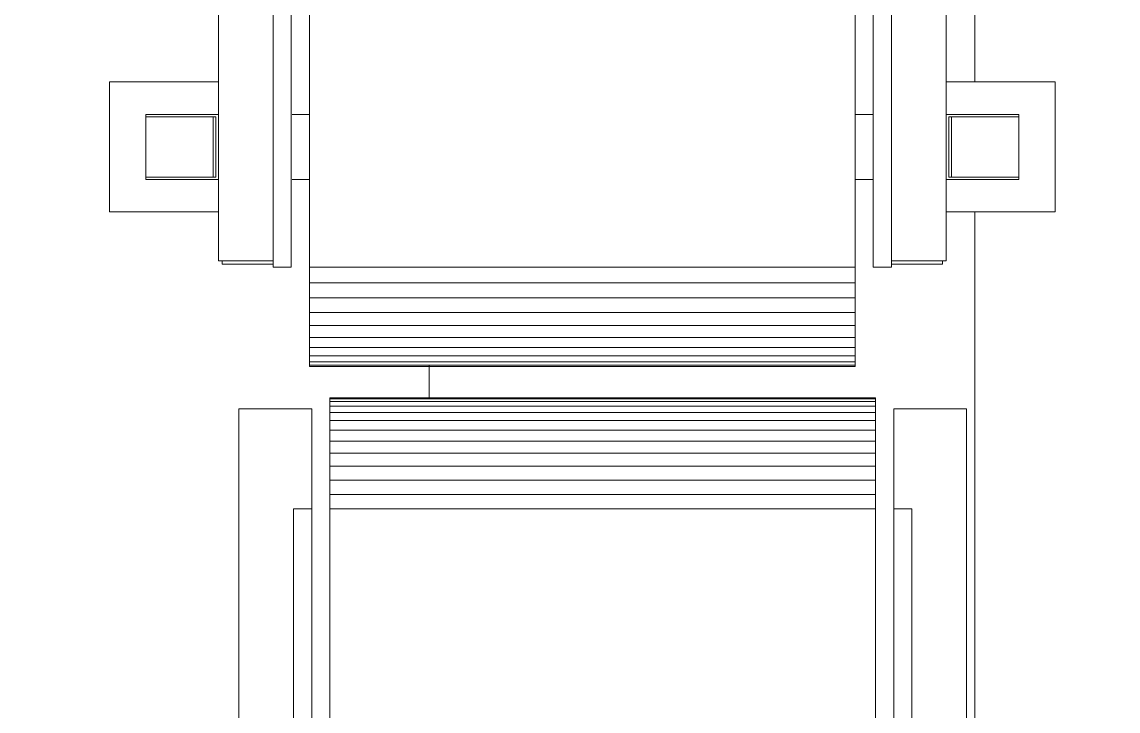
# Model space of a CAD drawing. Header units: centimetres. Extents: x -13617 to -9515, y -261 to 6553.
# Drawn here: x -11035.8 to -10975.5, y 3122.1 to 3160 of the extents above; entities that cross this region are included whole.
import ezdxf

# ---------------------------------------------------------------- set-up
doc = ezdxf.new("R2010")
doc.units = ezdxf.units.CM
doc.linetypes.add('Hidden', pattern=[0.714375, 0.47625, -0.238125])
doc.layers.add('A-CLNG-PATT', color=7, linetype='Continuous', lineweight=9)
doc.layers.add('A-DETL-HDLN', color=7, linetype='Hidden', lineweight=9)
doc.layers.add('G-IMPT', color=7, linetype='Continuous', lineweight=9, true_color=0x4c2600)

# ---------------------------------------------------------------- blocks, each defined once
blk = doc.blocks.new('PQ_RVR_ARQ-01_ZZ_ZZ_MO_T_A_rvt-1-Planta patio maniobras')
at = {"layer": 'A-CLNG-PATT', "lineweight": 18, "true_color": 0xd4d4d4}
h = blk.add_hatch(dxfattribs=at)
h.set_pattern_fill('FP_3', color=254, style=0, pattern_type=2)
h.set_pattern_definition([(90, (-11553.432, 3523.523), (-30, 2e-15), [])])
h.paths.add_polyline_path([(-11171.493, 2368.517), (-11022.905, 2369.06), (-11022.905, 2618.217), (-11028.907, 2618.217), (-11028.907, 2620.139), (-11044.094, 2620.139), (-11044.094, 2679.438), (-11044.214, 2679.438), (-11044.214, 2674.436), (-11044.414, 2674.436), (-11044.414, 2674.236), (-11048.016, 2674.236), (-11048.016, 2674.436), (-11048.216, 2674.436), (-11048.261, 2677.437), (-11054.218, 2677.437), (-11054.218, 2685.441), (-11048.216, 2685.441), (-11048.216, 2843.516), (-11054.218, 2843.516), (-11054.218, 2851.52), (-11048.216, 2851.52), (-11048.216, 2851.861), (-11166.493, 2851.861), (-11166.493, 2854.401), (-11158.114, 2854.401), (-11158.114, 2879.321), (-11166.493, 2879.321), (-11166.493, 2881.861), (-10975.527, 2881.861), (-10975.527, 2934.131), (-10979.861, 2934.131), (-10979.861, 2935.991), (-10983.863, 2935.991), (-10983.863, 2883.609), (-10987.864, 2883.609), (-10987.864, 2935.991), (-10988.865, 2935.991), (-10988.865, 2883.009), (-11018.878, 2883.068), (-11018.878, 2935.991), (-11019.879, 2935.991), (-11019.879, 2883.609), (-11023.88, 2883.609), (-11023.88, 2935.991), (-11027.882, 2935.991), (-11027.882, 2934.131), (-11035.886, 2934.131), (-11035.886, 2942.135), (-11033.885, 2942.135), (-11033.885, 2991.156), (-11051.893, 2991.156), (-11051.893, 3031.174), (-11033.885, 3031.174), (-11033.885, 3080.196), (-11035.886, 3080.196), (-11035.886, 3088.199), (-11027.882, 3088.199), (-11027.882, 3086.34), (-11023.88, 3086.34), (-11023.88, 3138.721), (-11019.879, 3138.721), (-11019.879, 3086.34), (-11018.878, 3086.34), (-11018.878, 3139.321), (-10988.865, 3139.263), (-10988.865, 3086.34), (-10987.864, 3086.34), (-10987.864, 3138.721), (-10983.863, 3138.721), (-10983.863, 3086.34), (-10979.861, 3086.34), (-10979.861, 3088.199), (-10975.527, 3088.199), (-10975.527, 3728.023), (-10979.334, 3728.023), (-10979.334, 3805.303), (-10975.527, 3805.303), (-10975.527, 4597.734), (-10976.985, 4599.845), (-10978.694, 4604.353), (-10979.275, 4609.14), (-10978.694, 4613.926), (-10976.985, 4618.434), (-10975.527, 4620.546), (-10975.527, 4830.315), (-11171.493, 4829.585), (-11171.493, 2565.918), (-11037.55, 2565.918), (-11037.55, 2515.896), (-11171.493, 2515.896), (-11171.493, 2399.563)])
h.paths.add_polyline_path([(-11018.903, 2369.074), (-11017.902, 2369.078), (-11017.902, 2620.139), (-11018.903, 2620.139), (-11018.903, 2423.812)])
h.paths.add_polyline_path([(-10987.889, 2369.188), (-10986.889, 2369.191), (-10986.889, 2620.139), (-10987.889, 2620.139), (-10987.889, 2423.812)])
h.paths.add_polyline_path([(-10982.887, 2369.206), (-10975.527, 2369.233), (-10975.527, 2620.139), (-10976.884, 2620.139), (-10976.884, 2618.217), (-10982.887, 2618.217), (-10982.887, 2423.812)])
h.paths.add_polyline_path([(-11044.214, 2683.44), (-11044.094, 2683.44), (-11044.094, 2845.517), (-11044.214, 2845.517), (-11044.214, 2699.858)])
h.paths.add_polyline_path([(-11044.214, 2849.519), (-11044.094, 2849.519), (-11044.094, 2851.861), (-11044.214, 2851.861)])
h.paths.add_polyline_path([(-11132.714, 2854.401), (-11112.394, 2854.401), (-11112.394, 2879.321), (-11132.714, 2879.321)])
h.paths.add_polyline_path([(-11135.254, 2854.401), (-11135.254, 2879.321), (-11155.574, 2879.321), (-11155.574, 2854.401)])
h.paths.add_polyline_path([(-11044.094, 2854.401), (-11044.094, 2861.445), (-11043.814, 2861.872), (-11043.814, 2879.321), (-11064.134, 2879.321), (-11064.134, 2854.401), (-11048.216, 2854.401), (-11048.2, 2854.521), (-11048.016, 2854.521), (-11048.016, 2854.721), (-11044.414, 2854.721), (-11044.414, 2854.521), (-11044.214, 2854.521), (-11044.214, 2854.401)])
h.paths.add_polyline_path([(-11109.854, 2854.401), (-11089.534, 2854.401), (-11089.534, 2879.321), (-11109.854, 2879.321), (-11109.854, 2854.521)])
h.paths.add_polyline_path([(-11066.674, 2854.401), (-11066.674, 2879.321), (-11086.994, 2879.321), (-11086.994, 2854.401)])
h.paths.add_polyline_path([(-11041.274, 2865.748), (-11032.378, 2879.321), (-11041.274, 2879.321), (-11041.274, 2866.689)])
h.paths.add_polyline_path([(-10988.865, 2940.134), (-10987.864, 2940.134), (-10987.864, 3082.196), (-10988.865, 3082.196), (-10988.865, 2950.104)])
h.paths.add_polyline_path([(-10979.861, 2940.134), (-10979.861, 2942.135), (-10977.86, 2942.135), (-10977.86, 3080.196), (-10979.861, 3080.196), (-10979.861, 3082.196), (-10983.863, 3082.196), (-10983.863, 2940.134)])
h.paths.add_polyline_path([(-11019.879, 2940.134), (-11018.878, 2940.134), (-11018.878, 3082.196), (-11019.879, 3082.196), (-11019.879, 2950.104)])
h.paths.add_polyline_path([(-11023.88, 2940.134), (-11023.88, 3082.196), (-11027.882, 3082.119), (-11027.882, 3080.196), (-11029.883, 3080.196), (-11029.883, 3025.672), (-11027.759, 3025.672), (-11027.759, 2996.659), (-11029.883, 2996.659), (-11029.805, 2942.135), (-11027.882, 2942.135), (-11027.882, 2940.134)])
h.paths.add_polyline_path([(-11054.894, 2991.156), (-11054.894, 3031.174), (-11052.893, 3031.174), (-11052.893, 2991.156)])
h.paths.add_polyline_path([(-11074.22, 3129.446), (-11078.901, 3130.6), (-11083.171, 3132.84), (-11086.779, 3136.038), (-11089.518, 3140.006), (-11091.228, 3144.514), (-11091.809, 3149.3), (-11091.228, 3154.086), (-11089.518, 3158.595), (-11086.779, 3162.563), (-11083.171, 3165.76), (-11078.901, 3168), (-11074.22, 3169.154), (-11069.398, 3169.154), (-11064.717, 3168), (-11060.448, 3165.76), (-11056.839, 3162.563), (-11054.1, 3158.595), (-11052.39, 3154.086), (-11051.809, 3149.3), (-11052.39, 3144.514), (-11054.1, 3140.006), (-11056.839, 3136.038), (-11060.448, 3132.84), (-11064.717, 3130.6), (-11069.398, 3129.446), (-11073.353, 3129.446)])
h.paths.add_polyline_path([(-10989.988, 3141.048), (-11020.002, 3141.115), (-11020.002, 3151.334), (-11021.002, 3151.334), (-11021.002, 3146.504), (-11022.002, 3146.504), (-11022.002, 3146.683), (-11024.804, 3146.683), (-11024.804, 3146.862), (-11025.004, 3146.862), (-11025.004, 3149.545), (-11031.006, 3149.545), (-11031.006, 3156.701), (-11025.004, 3156.701), (-11025.004, 3410.267), (-11031.006, 3410.267), (-11031.006, 3417.422), (-11025.004, 3417.422), (-11025.004, 3617.658), (-11031.006, 3617.658), (-11031.006, 3624.813), (-11025.004, 3624.813), (-11025.004, 3825.049), (-11031.006, 3825.049), (-11031.006, 3832.205), (-11025.004, 3832.205), (-11025.004, 3834.888), (-11024.804, 3834.888), (-11024.804, 3835.067), (-11022.002, 3835.067), (-11022.002, 3835.961), (-11021.002, 3835.961), (-11020.948, 3830.416), (-11020.002, 3830.416), (-11020.002, 3840.734), (-10989.988, 3840.667), (-10989.883, 3837.686), (-10989.289, 3837.803), (-10988.137, 3837.703), (-10987.067, 3837.221), (-10986.233, 3836.433), (-10985.753, 3835.446), (-10985.671, 3835.067), (-10985.186, 3835.067), (-10985.186, 3834.888), (-10984.986, 3834.888), (-10984.878, 3832.205), (-10978.984, 3832.205), (-10978.984, 3825.049), (-10984.986, 3825.049), (-10984.878, 3624.813), (-10978.984, 3624.813), (-10978.984, 3617.658), (-10984.986, 3617.658), (-10984.986, 3417.422), (-10978.984, 3417.422), (-10978.984, 3410.267), (-10984.986, 3410.267), (-10984.986, 3156.701), (-10978.984, 3156.701), (-10978.984, 3149.545), (-10984.986, 3149.545), (-10984.986, 3146.862), (-10985.186, 3146.862), (-10985.186, 3146.683), (-10987.987, 3146.683), (-10987.987, 3146.504), (-10988.988, 3146.53), (-10988.988, 3151.334), (-10989.988, 3151.334), (-10989.988, 3141.115)])
h.paths.add_polyline_path([(-10988.988, 3154.912), (-10988.988, 3250.351), (-10989.393, 3249.723), (-10989.988, 3248.465), (-10989.988, 3154.912)])
h.paths.add_polyline_path([(-11021.002, 3154.912), (-11020.002, 3154.912), (-11020.002, 3412.19), (-11021.002, 3412.19), (-11021.002, 3166.984)])
h.paths.add_polyline_path([(-10989.988, 3258.251), (-10988.988, 3258.754), (-10988.988, 3412.19), (-10989.988, 3412.19), (-10989.988, 3258.255)])
h.paths.add_polyline_path([(-11020.002, 3415.499), (-11020.002, 3619.581), (-11021.002, 3619.581), (-11020.948, 3415.499)])
h.paths.add_polyline_path([(-10988.988, 3415.499), (-10989.025, 3521.213), (-10989.393, 3520.642), (-10989.988, 3519.384), (-10989.988, 3415.499)])
h.paths.add_polyline_path([(-10989.988, 3529.17), (-10988.988, 3529.673), (-10988.988, 3619.581), (-10989.988, 3619.581), (-10989.988, 3529.174)])
h.paths.add_polyline_path([(-11021.002, 3622.89), (-11020.002, 3622.89), (-11020.002, 3816.717), (-11021.002, 3815.933), (-11021.002, 3623.025)])
h.paths.add_polyline_path([(-10989.988, 3622.89), (-10988.988, 3622.89), (-10988.988, 3826.838), (-10989.988, 3826.838), (-10989.988, 3623.025)])
h.paths.add_polyline_path([(-11069.833, 3781.953), (-11074.654, 3781.953), (-11079.336, 3783.107), (-11083.605, 3785.348), (-11087.214, 3788.545), (-11089.953, 3792.513), (-11091.662, 3797.021), (-11092.244, 3801.807), (-11091.662, 3806.594), (-11089.953, 3811.102), (-11087.214, 3815.07), (-11083.605, 3818.267), (-11079.336, 3820.508), (-11074.654, 3821.661), (-11069.833, 3821.661), (-11065.152, 3820.508), (-11060.882, 3818.267), (-11057.273, 3815.07), (-11054.535, 3811.102), (-11052.825, 3806.594), (-11052.244, 3801.807), (-11052.825, 3797.021), (-11054.535, 3792.513), (-11057.273, 3788.545), (-11060.882, 3785.348), (-11065.152, 3783.107), (-11066.369, 3782.807)])
h.paths.add_polyline_path([(-11021.002, 3816.891), (-11020.002, 3817.69), (-11020.002, 3826.838), (-11021.002, 3826.838), (-11021.002, 3817.624)])
h.paths.add_polyline_path([(-10988.988, 3830.416), (-10988.988, 3832.369), (-10989.988, 3832.305), (-10989.988, 3830.416)])
blk = doc.blocks.new('EQ-01-009 - EQ-01-009_dwg_Agrupar_340-1518694-Planta patio maniobras')
at = {"layer": 'A-DETL-HDLN'}
for p, q in [((31, 255.6), (31, 0.6)), ((31, 255.6), (35, 255.6)), ((35, 250.1), (35, 255.6)), ((71, 255.6), (67, 255.6)), ((67, 250.1), (67, 255.6)), ((71, 255.6), (71, 0.6))]:
    blk.add_line(p, q, dxfattribs=at)
at = {"layer": 'G-IMPT', "color": 253, "true_color": 0x999999}
for p, q in [((31, 255.6), (31, 0.6)), ((31, 255.6), (35, 255.6)), ((31, 255.6), (31, 0.6)), ((35, 250.1), (35, 255.6)), ((35, 255.6), (35, 250.1)), ((71, 255.6), (67, 255.6)), ((67, 250.1), (67, 255.6)), ((67, 255.6), (67, 250.1)), ((67, 255.6), (71, 255.6)), ((71, 255.6), (71, 0.6)), ((71, 255.6), (71, 0.6))]:
    blk.add_line(p, q, dxfattribs=at)
at = {"layer": 'G-IMPT', "color": 253, "true_color": 0x999999, "flags": 128}
for points in [[(35, 255.6), (31, 255.6), (31, 0.6), (35, 0.6), (35, 6.1)], [(35, 250.1), (35, 255.6), (31, 255.6)], [(67, 250.1), (67, 255.6), (71, 255.6), (71, 0.6), (67, 0.6)]]:
    blk.add_lwpolyline(points, dxfattribs=at)
blk = doc.blocks.new('EQ-01-009 - EQ-01-009_dwg_Agrupar_343-1518695-Planta patio maniobras')
at = {"layer": 'A-DETL-HDLN'}
for p, q in [((66, 256.2), (36, 256.2)), ((36, 256.141), (36, 256.2)), ((36, 256.2), (36, 256.153)), ((36, 256.153), (36, 256.002)), ((66, 256.153), (36, 256.153)), ((66, 256.141), (66, 256.2)), ((66, 256.2), (66, 256.153)), ((66, 256.153), (66, 256.002)), ((36, 256.002), (36, 255.749)), ((66, 256.002), (36, 256.002)), ((36, 255.749), (36, 255.398)), ((66, 255.749), (36, 255.749)), ((36, 255.558), (36, 255.6)), ((66, 256.002), (66, 255.749)), ((66, 255.749), (66, 255.398)), ((66, 255.558), (66, 255.6)), ((36, 255.398), (36, 254.956)), ((66, 255.398), (36, 255.398)), ((36, 254.956), (36, 254.43)), ((66, 254.956), (36, 254.956)), ((66, 255.398), (66, 254.956)), ((66, 254.956), (66, 254.43)), ((36, 253.829), (36, 254.43)), ((66, 254.43), (36, 254.43)), ((66, 254.43), (66, 253.829)), ((36, 253.829), (36, 253.163)), ((66, 253.829), (36, 253.829)), ((66, 253.829), (66, 253.163)), ((36, 253.163), (36, 252.445)), ((66, 253.163), (36, 253.163)), ((66, 253.163), (66, 252.445)), ((36, 251.686), (36, 252.445)), ((66, 252.445), (36, 252.445)), ((66, 252.445), (66, 251.686)), ((36, 251.686), (36, 250.9)), ((66, 251.686), (36, 251.686)), ((66, 251.686), (66, 250.9)), ((36, 250.1), (36, 250.9)), ((66, 250.9), (36, 250.9)), ((66, 250.9), (66, 250.1)), ((34, 6.1), (34, 250.1)), ((35, 250.1), (34, 250.1)), ((35, 6.1), (35, 250.1)), ((36, 6.1), (36, 250.1)), ((66, 250.1), (36, 250.1)), ((66, 250.1), (66, 6.1)), ((68, 250.1), (67, 250.1)), ((67, 250.1), (67, 6.1)), ((68, 250.1), (68, 6.1))]:
    blk.add_line(p, q, dxfattribs=at)
at = {"layer": 'G-IMPT', "color": 254, "true_color": 0xcccccc}
for p, q in [((66, 256.2), (36, 256.2)), ((36, 256.141), (36, 256.2)), ((36, 256.2), (36, 256.153)), ((36, 256.153), (36, 256.002)), ((66, 256.153), (36, 256.153)), ((66, 256.141), (66, 256.2)), ((66, 256.2), (66, 256.153)), ((66, 256.153), (66, 256.002)), ((36, 256.002), (36, 255.749)), ((66, 256.002), (36, 256.002)), ((36, 255.749), (36, 255.398)), ((66, 255.749), (36, 255.749)), ((36, 255.558), (36, 255.6)), ((66, 256.002), (66, 255.749)), ((66, 255.749), (66, 255.398)), ((66, 255.558), (66, 255.6)), ((36, 255.398), (36, 254.956)), ((66, 255.398), (36, 255.398)), ((36, 254.956), (36, 254.43)), ((66, 254.956), (36, 254.956)), ((66, 255.398), (66, 254.956)), ((66, 254.956), (66, 254.43)), ((36, 253.829), (36, 254.43)), ((66, 254.43), (36, 254.43)), ((66, 254.43), (66, 253.829)), ((36, 253.829), (36, 253.163)), ((66, 253.829), (36, 253.829)), ((66, 253.829), (66, 253.163)), ((36, 253.163), (36, 252.445)), ((66, 253.163), (36, 253.163)), ((66, 253.163), (66, 252.445)), ((36, 251.686), (36, 252.445)), ((66, 252.445), (36, 252.445)), ((66, 252.445), (66, 251.686)), ((36, 251.686), (36, 250.9)), ((66, 251.686), (36, 251.686)), ((66, 251.686), (66, 250.9)), ((36, 250.1), (36, 250.9)), ((66, 250.9), (36, 250.9)), ((66, 250.9), (66, 250.1)), ((34, 6.1), (34, 250.1)), ((35, 250.1), (34, 250.1)), ((35, 6.1), (35, 250.1)), ((36, 6.1), (36, 250.1)), ((66, 250.1), (36, 250.1)), ((66, 250.1), (66, 6.1)), ((68, 250.1), (67, 250.1)), ((67, 250.1), (67, 6.1)), ((68, 250.1), (68, 6.1))]:
    blk.add_line(p, q, dxfattribs=at)
at = {"layer": 'G-IMPT', "color": 251, "true_color": 0x666666}
for p, q in [((66, 256.2), (36, 256.2)), ((36, 256.2), (36, 256.153)), ((36, 256.153), (36, 256.002)), ((66, 256.2), (66, 256.153)), ((66, 256.153), (66, 256.002)), ((66, 256.153), (66, 256.002)), ((66, 256.002), (36, 256.002)), ((36, 256.002), (36, 255.749)), ((36, 256.002), (36, 255.749)), ((36, 255.749), (36, 255.398)), ((66, 256.002), (66, 255.749)), ((66, 255.749), (66, 256.002)), ((66, 255.749), (66, 255.398)), ((66, 255.398), (36, 255.398)), ((36, 255.398), (36, 254.956)), ((36, 254.956), (36, 254.43)), ((66, 255.398), (66, 254.956)), ((66, 254.956), (66, 254.43)), ((66, 254.43), (36, 254.43)), ((36, 254.43), (36, 253.829)), ((66, 254.43), (66, 253.829)), ((66, 252.445), (36, 252.445)), ((66, 250.9), (36, 250.9)), ((34, 250.1), (35, 250.1)), ((34, 250.1), (34, 6.1)), ((68, 6.1), (68, 250.1))]:
    blk.add_line(p, q, dxfattribs=at)
at = {"layer": 'G-IMPT', "color": 251, "true_color": 0x666666, "flags": 128}
for points in [[(36, 256.153), (66, 256.153), (66, 256.2), (36, 256.2), (36, 256.153), (66, 256.153)], [(66, 256.002), (36, 256.002), (36, 256.153)], [(36, 255.398), (36, 255.749), (66, 255.749)], [(36, 255.749), (66, 255.749), (66, 255.398)], [(66, 254.956), (66, 255.398), (36, 255.398), (36, 254.956)], [(36, 254.43), (36, 254.956), (66, 254.956)], [(36, 254.956), (66, 254.956), (66, 254.43)], [(66, 253.829), (36, 253.829), (66, 253.829), (66, 254.43), (36, 254.43), (36, 253.829)], [(36, 253.829), (36, 253.163), (66, 253.163), (66, 253.829)], [(36, 253.829), (36, 253.163), (36, 252.445)], [(66, 253.829), (66, 253.163), (66, 252.445)], [(36, 250.9), (36, 251.686), (66, 251.686), (66, 252.445)], [(36, 252.445), (36, 251.686), (66, 251.686), (66, 250.9)], [(36, 252.445), (36, 251.686), (36, 250.9)], [(66, 252.445), (66, 251.686), (66, 250.9)], [(66, 250.1), (66, 6.1), (36, 6.1), (36, 250.1), (36, 250.9), (66, 250.9), (66, 250.1), (66, 6.1), (66, 5.3)], [(66, 250.9), (66, 250.1), (36, 250.1), (66, 250.1)], [(36, 250.9), (36, 250.1), (36, 6.1), (36, 5.3)], [(35, 250.1), (35, 6.1), (34, 6.1)], [(68, 250.1), (67, 250.1), (67, 6.1)]]:
    blk.add_lwpolyline(points, dxfattribs=at)
for points in [[(66, 252.445), (36, 252.445), (36, 253.163), (66, 253.163)], [(35, 6.1), (34, 6.1), (34, 250.1), (35, 250.1)], [(67, 250.1), (67, 6.1), (68, 6.1), (68, 250.1)]]:
    blk.add_lwpolyline(points, close=True, dxfattribs=at)
blk = doc.blocks.new('EQ-01-009 - EQ-01-009_dwg_026_BALANZA_DINAMICA_MATANZA_dw-1518699-Planta patio maniobras')
for name in ['EQ-01-009 - EQ-01-009_dwg_Agrupar_343-1518695-Planta patio maniobras', 'EQ-01-009 - EQ-01-009_dwg_Agrupar_340-1518694-Planta patio maniobras']:
    blk.add_blockref(name, (0, 0))
blk = doc.blocks.new('EQ-01-009 - EQ-01-009_dwg-1518692-Planta patio maniobras')
blk.add_blockref('EQ-01-009 - EQ-01-009_dwg_026_BALANZA_DINAMICA_MATANZA_dw-1518699-Planta patio maniobras', (0, 0))
blk = doc.blocks.new('EQ-01-009 - EQ-01-009-1488525-Planta patio maniobras')
at = {"xscale": 1.00044, "yscale": 1.00044, "zscale": 1.00044}
blk.add_blockref('EQ-01-009 - EQ-01-009_dwg-1518692-Planta patio maniobras', (-0.3, -0.133), dxfattribs=at)
blk = doc.blocks.new('EQ-01-010 - EQ-01-010_dwg_Agrupar_466-1517774-Planta patio maniobras')
at = {"layer": 'A-DETL-HDLN'}
for p, q in [((6, 5.811), (6, 278.935)), ((46, 5.811), (46, 278.935)), ((6, 15.646), (0, 15.646)), ((0, 15.646), (0, 8.494)), ((52, 15.646), (46, 15.646)), ((52, 8.494), (52, 15.646)), ((2, 13.858), (2, 10.282)), ((2, 13.858), (6, 13.858)), ((5.709, 13.724), (2.009, 13.724)), ((2.009, 13.724), (2.009, 10.416)), ((5.85, 13.724), (5.709, 13.724)), ((5.709, 13.724), (5.709, 10.416)), ((5.85, 10.416), (5.85, 13.724)), ((5.85, 10.416), (5.85, 13.724)), ((11, 13.858), (10.054, 13.858)), ((42, 13.858), (41, 13.858)), ((50, 13.858), (46, 13.858)), ((46.291, 13.724), (46.15, 13.724)), ((46.15, 13.724), (46.15, 10.416)), ((46.15, 13.724), (46.15, 10.416)), ((46.291, 13.724), (49.991, 13.724)), ((46.291, 13.724), (46.291, 10.416)), ((49.991, 13.724), (49.991, 10.416)), ((50, 10.282), (50, 13.858)), ((2, 10.282), (6, 10.282)), ((5.709, 10.416), (2.009, 10.416)), ((5.85, 10.416), (5.709, 10.416)), ((10.054, 10.282), (11, 10.282)), ((41, 10.282), (42, 10.282)), ((46, 10.282), (50, 10.282)), ((46.291, 10.416), (46.15, 10.416)), ((49.991, 10.416), (46.291, 10.416)), ((6, 8.494), (0, 8.494)), ((52, 8.494), (46, 8.494)), ((9, 5.811), (6, 5.811)), ((6.2, 5.633), (6.2, 5.811)), ((6.2, 5.633), (9, 5.633)), ((46, 5.811), (43, 5.811)), ((43, 5.633), (45.8, 5.633)), ((45.8, 5.811), (45.8, 5.633))]:
    blk.add_line(p, q, dxfattribs=at)
at = {"layer": 'G-IMPT'}
for p, q in [((6, 5.811), (6, 278.935)), ((6, 278.935), (6, 5.811)), ((46, 5.811), (46, 278.935)), ((46, 278.935), (46, 5.811)), ((6, 15.646), (0, 15.646)), ((0, 15.646), (0, 8.494)), ((0, 15.646), (6, 15.646)), ((0, 15.646), (0, 8.494)), ((52, 15.646), (46, 15.646)), ((46, 15.646), (52, 15.646)), ((52, 8.494), (52, 15.646)), ((52, 15.646), (52, 8.494)), ((2, 13.858), (2, 10.282)), ((2, 13.858), (6, 13.858)), ((6, 13.858), (2, 13.858)), ((2, 10.282), (2, 13.858)), ((5.709, 13.724), (2.009, 13.724)), ((2.009, 13.724), (2.009, 10.416)), ((2.009, 10.416), (2.009, 13.724)), ((5.85, 13.724), (5.709, 13.724)), ((5.709, 13.724), (5.709, 10.416)), ((5.709, 10.416), (5.709, 13.724)), ((5.709, 13.724), (5.85, 13.724)), ((5.85, 13.724), (5.709, 13.724)), ((5.85, 10.416), (5.85, 13.724)), ((5.85, 10.416), (5.85, 13.724)), ((5.85, 10.416), (5.85, 13.724)), ((11, 13.858), (10.054, 13.858)), ((11, 13.858), (10.054, 13.858)), ((11, 13.858), (10.054, 13.858)), ((42, 13.858), (41, 13.858)), ((42, 13.858), (41, 13.858)), ((42, 13.858), (41, 13.858)), ((50, 13.858), (46, 13.858)), ((46.291, 13.724), (46.15, 13.724)), ((46.15, 13.724), (46.15, 10.416)), ((46.15, 13.724), (46.15, 10.416)), ((46.15, 13.724), (46.15, 10.416)), ((46.291, 13.724), (49.991, 13.724)), ((46.291, 13.724), (46.291, 10.416)), ((49.991, 13.724), (49.991, 10.416)), ((49.991, 10.416), (49.991, 13.724)), ((50, 10.282), (50, 13.858)), ((2, 10.282), (6, 10.282)), ((2, 10.282), (6, 10.282)), ((5.709, 10.416), (2.009, 10.416)), ((5.709, 10.416), (2.009, 10.416)), ((5.85, 10.416), (5.709, 10.416)), ((10.054, 10.282), (11, 10.282)), ((10.054, 10.282), (11, 10.282)), ((10.054, 10.282), (11, 10.282)), ((41, 10.282), (42, 10.282)), ((41, 10.282), (42, 10.282)), ((41, 10.282), (42, 10.282)), ((46, 10.282), (50, 10.282)), ((46, 10.282), (50, 10.282)), ((46.291, 10.416), (46.15, 10.416)), ((49.991, 10.416), (46.291, 10.416)), ((6, 8.494), (0, 8.494)), ((0, 8.494), (6, 8.494)), ((52, 8.494), (46, 8.494)), ((52, 8.494), (46, 8.494)), ((9, 5.811), (6, 5.811)), ((6, 5.811), (9, 5.811)), ((6.2, 5.633), (6.2, 5.811)), ((6.2, 5.633), (6.2, 5.811)), ((6.2, 5.633), (9, 5.633)), ((6.2, 5.633), (9, 5.633)), ((46, 5.811), (43, 5.811)), ((46, 5.811), (43, 5.811)), ((43, 5.633), (45.8, 5.633)), ((43, 5.633), (45.8, 5.633)), ((45.8, 5.811), (45.8, 5.633)), ((45.8, 5.633), (45.8, 5.811))]:
    blk.add_line(p, q, dxfattribs=at)
at = {"layer": 'G-IMPT', "flags": 128}
for points in [[(9, 278.935), (6, 278.935), (6, 5.811), (9, 5.811)], [(43, 278.935), (46, 278.935), (46, 5.811), (43, 5.811)], [(6, 15.646), (0, 15.646), (0, 8.494), (6, 8.494)], [(46, 8.494), (52, 8.494), (52, 15.646), (46, 15.646)], [(6, 13.858), (2, 13.858), (2, 10.282), (6, 10.282)], [(5.709, 13.724), (2.009, 13.724), (5.709, 13.724), (5.709, 10.416), (2.009, 10.416), (2.009, 13.724)], [(5.85, 13.724), (5.85, 10.416), (5.709, 10.416)], [(5.85, 10.416), (5.85, 13.724), (5.85, 10.416), (5.709, 10.416)], [(50, 10.282), (50, 13.858), (50, 10.282), (46, 10.282)], [(46.15, 10.416), (46.15, 13.724), (46.15, 10.416), (46.291, 10.416), (46.291, 13.724), (46.15, 13.724)], [(49.991, 13.724), (46.291, 13.724), (46.15, 13.724), (46.15, 10.416)], [(49.991, 10.416), (46.291, 10.416), (46.15, 10.416)], [(9, 5.633), (6.2, 5.633), (6.2, 5.811)], [(45.8, 5.811), (45.8, 5.633), (43, 5.633)]]:
    blk.add_lwpolyline(points, dxfattribs=at)
for points in [[(46, 13.858), (50, 13.858)], [(46.291, 13.724), (49.991, 13.724), (49.991, 10.416), (46.291, 10.416)]]:
    blk.add_lwpolyline(points, close=True, dxfattribs=at)
blk = doc.blocks.new('EQ-01-010 - EQ-01-010_dwg_Agrupar_1044-1517775-Planta patio maniobras')
at = {"layer": 'A-DETL-HDLN'}
for p, q in [((9, 5.454), (9, 694.608)), ((10, 5.454), (10, 694.608)), ((11, 5.454), (11, 675.372)), ((41, 107.37), (41, 5.454)), ((42, 5.454), (42, 55.51)), ((43, 5.454), (43, 55.51)), ((9, 5.454), (10, 5.454)), ((11, 4.601), (11, 5.454)), ((11, 5.454), (41, 5.454)), ((41, 4.601), (41, 5.454)), ((42, 5.454), (43, 5.454)), ((11, 3.769), (11, 4.601)), ((11, 4.601), (41, 4.601)), ((41, 3.769), (41, 4.601)), ((11, 2.978), (11, 3.769)), ((11, 3.769), (41, 3.769)), ((41, 2.978), (41, 3.769)), ((11, 2.248), (11, 2.978)), ((11, 2.978), (41, 2.978)), ((41, 2.248), (41, 2.978)), ((11, 1.597), (11, 2.248)), ((11, 2.248), (41, 2.248)), ((41, 1.597), (41, 2.248)), ((11, 1.042), (11, 1.597)), ((11, 1.597), (41, 1.597)), ((41, 1.042), (41, 1.597)), ((11, 0.594), (11, 1.042)), ((11, 1.042), (41, 1.042)), ((41, 0.594), (41, 1.042)), ((11, 0.597), (11, 0.536)), ((11, 0.267), (11, 0.594)), ((11, 0.594), (41, 0.594)), ((11, 0.067), (11, 0.267)), ((11, 0.267), (41, 0.267)), ((11, 0.067), (11, 0)), ((11, 0), (11, 0.067)), ((11, 0.067), (41, 0.067)), ((11, 0), (41, 0)), ((41, 0.597), (41, 0.536)), ((41, 0.267), (41, 0.594)), ((41, 0.067), (41, 0.267)), ((41, 0.067), (41, 0)), ((41, 0), (41, 0.067))]:
    blk.add_line(p, q, dxfattribs=at)
at = {"layer": 'G-IMPT'}
for p, q in [((9, 5.454), (9, 694.608)), ((10, 5.454), (10, 694.608)), ((10, 5.454), (10, 694.608)), ((11, 5.454), (11, 675.372)), ((11, 675.372), (11, 5.454)), ((11, 675.372), (11, 5.454)), ((41, 107.37), (41, 5.454)), ((41, 5.454), (41, 107.37)), ((41, 5.454), (41, 107.37)), ((42, 5.454), (42, 55.51)), ((42, 55.51), (42, 5.454)), ((43, 5.454), (43, 55.51)), ((9, 5.454), (10, 5.454)), ((9, 5.454), (10, 5.454)), ((11, 4.601), (11, 5.454)), ((11, 5.454), (41, 5.454)), ((41, 4.601), (41, 5.454)), ((42, 5.454), (43, 5.454)), ((11, 3.769), (11, 4.601)), ((11, 4.601), (41, 4.601)), ((11, 3.769), (11, 4.601)), ((41, 3.769), (41, 4.601)), ((11, 2.978), (11, 3.769)), ((11, 3.769), (41, 3.769)), ((41, 3.769), (11, 3.769)), ((41, 2.978), (41, 3.769)), ((11, 2.248), (11, 2.978)), ((11, 2.978), (41, 2.978)), ((11, 2.978), (11, 2.248)), ((41, 2.248), (41, 2.978)), ((41, 2.248), (41, 2.978)), ((11, 1.597), (11, 2.248)), ((11, 2.248), (41, 2.248)), ((11, 2.248), (41, 2.248)), ((41, 1.597), (41, 2.248)), ((11, 1.042), (11, 1.597)), ((11, 1.597), (41, 1.597)), ((41, 1.042), (41, 1.597)), ((11, 0.594), (11, 1.042)), ((11, 1.042), (41, 1.042)), ((11, 1.042), (41, 1.042)), ((41, 0.594), (41, 1.042)), ((11, 0.597), (11, 0.536)), ((11, 0.267), (11, 0.594)), ((11, 0.594), (41, 0.594)), ((11, 0.067), (11, 0.267)), ((11, 0.267), (41, 0.267)), ((11, 0.067), (11, 0)), ((11, 0), (11, 0.067)), ((11, 0.067), (41, 0.067)), ((11, 0), (41, 0)), ((41, 0.597), (41, 0.536)), ((41, 0.267), (41, 0.594)), ((41, 0.067), (41, 0.267)), ((41, 0.067), (41, 0)), ((41, 0), (41, 0.067))]:
    blk.add_line(p, q, dxfattribs=at)
at = {"layer": 'G-IMPT', "flags": 128}
for points in [[(9, 5.454), (9, 694.608), (9, 5.454), (10, 5.454), (10, 694.608)], [(43, 55.51), (42, 55.51), (42, 5.454)], [(43, 55.51), (43, 5.454), (42, 5.454), (43, 5.454)], [(43, 5.454), (43, 55.51), (42, 55.51)], [(11, 5.454), (11, 4.601), (41, 4.601), (41, 5.454)], [(11, 5.454), (11, 4.601), (11, 3.769), (11, 2.978)], [(41, 2.978), (41, 3.769), (41, 4.601), (41, 5.454)], [(11, 4.601), (41, 4.601), (41, 3.769)], [(41, 2.978), (41, 3.769), (11, 3.769), (11, 2.978)], [(11, 2.978), (11, 2.248), (11, 1.597), (11, 1.042)], [(41, 1.042), (41, 1.597), (41, 2.248), (41, 2.978)], [(11, 2.248), (41, 2.248), (41, 1.597), (11, 1.597)], [(41, 1.597), (11, 1.597), (11, 2.248)], [(11, 1.597), (11, 1.042), (41, 1.042), (41, 1.597)], [(41, 1.042), (41, 0.594), (11, 0.594), (11, 1.042)], [(11, 1.042), (11, 0.594), (11, 0.267), (11, 0.067), (11, 0)], [(41, 0), (41, 0.067), (41, 0.267), (41, 0.594), (41, 1.042)], [(11, 0.067), (41, 0.067), (41, 0), (11, 0)], [(41, 0), (11, 0), (11, 0.067)]]:
    blk.add_lwpolyline(points, dxfattribs=at)
for points in [[(11, 5.454), (41, 5.454)], [(11, 2.978), (41, 2.978)], [(11, 0.267), (41, 0.267), (11, 0.267), (11, 0.067), (41, 0.067), (41, 0.267), (41, 0.594), (11, 0.594)]]:
    blk.add_lwpolyline(points, close=True, dxfattribs=at)
blk = doc.blocks.new('EQ-01-010 - EQ-01-010_dwg_Agrupar_465-1517778-Planta patio maniobras')
for name in ['EQ-01-010 - EQ-01-010_dwg_Agrupar_1044-1517775-Planta patio maniobras', 'EQ-01-010 - EQ-01-010_dwg_Agrupar_466-1517774-Planta patio maniobras']:
    blk.add_blockref(name, (0, 0))
blk = doc.blocks.new('EQ-01-010 - EQ-01-010_dwg-1517772-Planta patio maniobras')
blk.add_blockref('EQ-01-010 - EQ-01-010_dwg_Agrupar_465-1517778-Planta patio maniobras', (0, 0))
blk = doc.blocks.new('EQ-01-010 - EQ-01-010-1489443-Planta patio maniobras')
at = {"xscale": 1.00044, "yscale": 1.00044, "zscale": 1.00044}
blk.add_blockref('EQ-01-010 - EQ-01-010_dwg-1517772-Planta patio maniobras', (1.587, 2.624), dxfattribs=at)

msp = doc.modelspace()

# ---------------------------------------------------------------- block references
at = {"lineweight": 5}
msp.add_blockref('PQ_RVR_ARQ-01_ZZ_ZZ_MO_T_A_rvt-1-Planta patio maniobras', (0, 0), dxfattribs=at)

# ---------------------------------------------------------------- next in the draw order: block references
at = {"layer": 'A-DETL-HDLN'}
msp.add_blockref('EQ-01-009 - EQ-01-009-1488525-Planta patio maniobras', (-11054.594, 2883.142), dxfattribs=at)
at = {"layer": 'G-IMPT'}
msp.add_blockref('EQ-01-010 - EQ-01-010-1489443-Planta patio maniobras', (-11032.594, 3138.424), dxfattribs=at)

doc.saveas('drawing.dxf')
